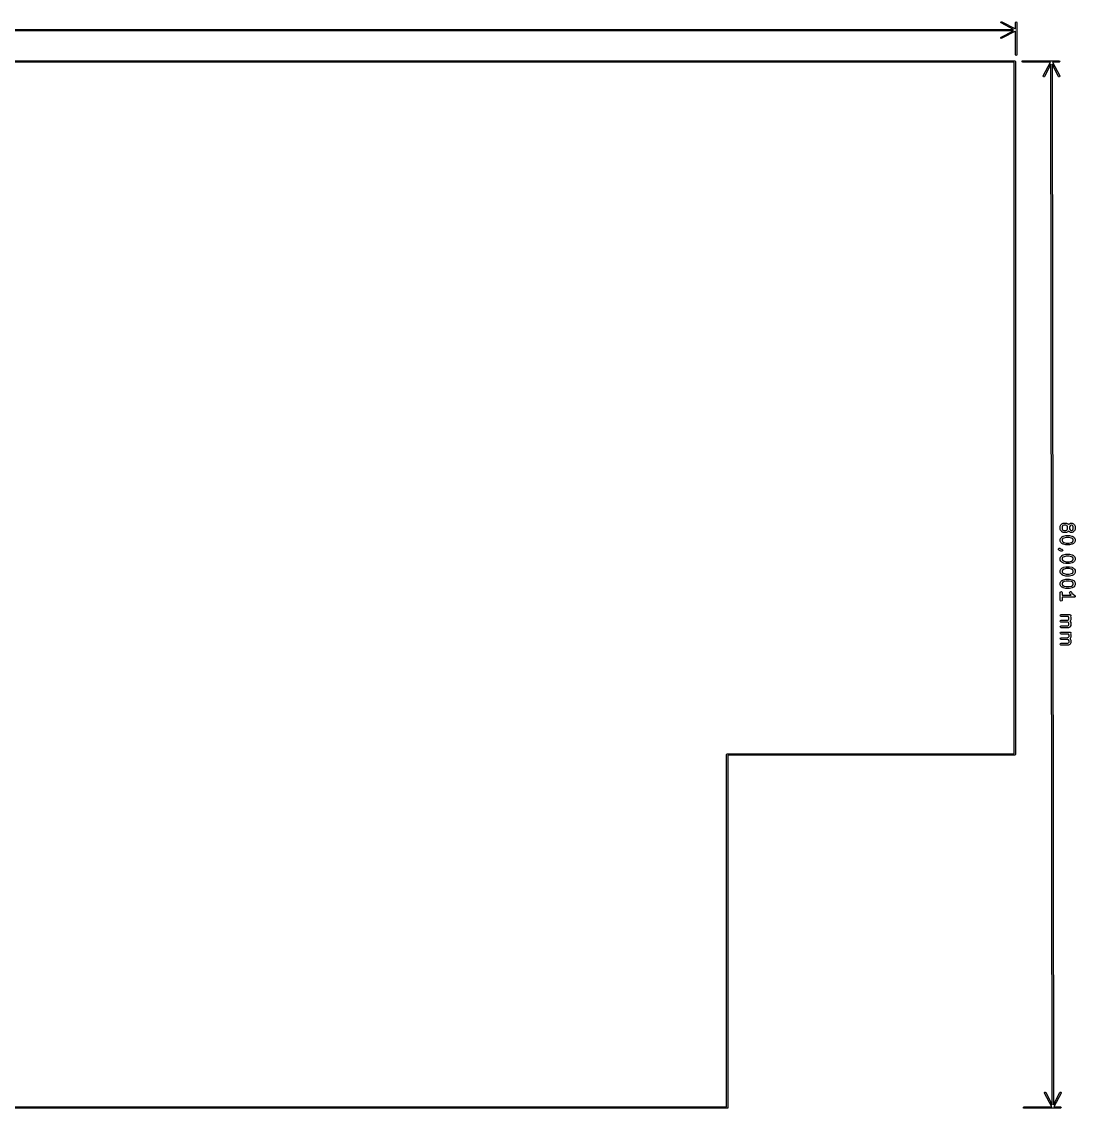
# Model space of a CAD drawing. Extents: x 58 to 257, y -140 to -56.
# Drawn here: x 176 to 256.6, y -140 to -57 of the extents above; entities that cross this region are included whole.
import ezdxf

# ---------------------------------------------------------------- set-up
doc = ezdxf.new("R2010")
doc.units = 0
doc.layers.add('BLACK', color=7, linetype='CONTINUOUS')

msp = doc.modelspace()

# ---------------------------------------------------------------- linework, layer by layer
at = {"layer": 'BLACK', "linetype": 'CONTINUOUS'}
for p, q in [((250.925811, -57.028614), (250.929145, -56.990492)), ((250.950409, -57.05793), (250.925811, -57.028614)), ((250.929145, -56.990492), (250.958461, -56.965894)), ((251.895667, -57.55), (250.950409, -57.05793)), ((250.958461, -56.965894), (250.996583, -56.969228)), ((250.996583, -56.969228), (252.05, -57.517602)), ((252.05, -57.01358), (252.064645, -56.978225)), ((252.05, -57.517602), (252.05, -57.01358)), ((252.064645, -56.978225), (252.1, -56.96358)), ((252.1, -56.96358), (252.135355, -56.978225)), ((252.135355, -56.978225), (252.15, -57.01358)), ((252.15, -57.01358), (252.15, -59.5)), ((58.304334, -57.55), (251.895667, -57.55)), ((251.895667, -57.65), (58.304334, -57.65)), ((250.925811, -58.171386), (250.950409, -58.14207)), ((250.950409, -58.14207), (251.895667, -57.65)), ((252.05, -57.682397), (250.996583, -58.230772)), ((252.05, -59.5), (252.05, -57.682397)), ((250.929145, -58.209508), (250.925811, -58.171386)), ((250.958461, -58.234106), (250.929145, -58.209508)), ((250.996583, -58.230772), (250.958461, -58.234106)), ((252.064645, -59.535355), (252.05, -59.5)), ((252.1, -59.55), (252.064645, -59.535355)), ((252.135355, -59.535355), (252.1, -59.55)), ((252.15, -59.5), (252.135355, -59.535355)), ((58, -59.95), (252, -59.95)), ((251.95, -60.05), (58.05, -60.05)), ((251.95, -112.95), (251.95, -60.05)), ((252, -59.95), (252.035355, -59.964645)), ((252.035355, -59.964645), (252.05, -60)), ((252.05, -60), (252.05, -113)), ((252.55, -59.999437), (252.564601, -59.964064)), ((252.564689, -60.034774), (252.55, -59.999437)), ((252.564601, -59.964064), (252.599938, -59.949375)), ((252.600062, -60.049375), (252.564689, -60.034774)), ((252.599938, -59.949375), (254.799935, -59.946625)), ((254.717663, -60.046728), (252.600062, -60.049375)), ((254.170607, -61.100829), (254.717663, -60.046728)), ((254.750253, -60.201019), (254.259365, -61.146893)), ((254.849742, -139.792353), (254.750253, -60.201019)), ((254.799935, -59.946625), (254.799936, -59.946625)), ((254.799936, -59.946625), (255.386355, -59.945892)), ((255.343504, -61.145538), (254.850253, -60.200896)), ((254.850253, -60.200896), (254.949742, -139.79223)), ((255.38648, -60.045892), (254.882458, -60.046522)), ((254.882458, -60.046522), (255.432148, -61.099252)), ((255.386355, -59.945892), (255.421729, -59.960493)), ((255.421817, -60.031203), (255.38648, -60.045892)), ((255.421729, -59.960493), (255.436418, -59.99583)), ((255.436418, -59.99583), (255.421817, -60.031203)), ((254.167319, -61.138956), (254.170607, -61.100829)), ((254.191954, -61.16824), (254.167319, -61.138956)), ((254.230081, -61.171528), (254.191954, -61.16824)), ((254.259365, -61.146893), (254.230081, -61.171528)), ((255.37285, -61.170099), (255.343504, -61.145538)), ((255.410969, -61.166717), (255.37285, -61.170099)), ((255.43553, -61.137371), (255.410969, -61.166717)), ((255.432148, -61.099252), (255.43553, -61.137371)), ((255.464642, -95.567283), (255.469133, -95.541625)), ((255.469133, -95.541625), (255.472011, -95.538186)), ((255.472011, -95.538186), (255.472518, -95.533732)), ((255.472518, -95.533732), (255.520018, -95.438434)), ((255.520018, -95.438434), (255.533354, -95.420405)), ((255.533354, -95.420405), (255.534043, -95.418924)), ((255.534043, -95.418924), (255.581603, -95.371246)), ((255.581603, -95.371246), (255.599954, -95.358362)), ((255.599954, -95.358362), (255.601077, -95.357173)), ((255.601077, -95.357173), (255.696255, -95.309435)), ((255.648836, -95.516241), (255.614664, -95.5848)), ((255.679205, -95.485796), (255.648836, -95.516241)), ((255.747678, -95.451452), (255.679205, -95.485796)), ((255.696255, -95.309435), (255.721212, -95.301977)), ((255.721212, -95.301977), (255.725575, -95.303013)), ((255.725575, -95.303013), (255.729786, -95.301475)), ((255.729786, -95.301475), (255.920262, -95.301237)), ((255.902744, -95.451259), (255.747678, -95.451452)), ((255.971304, -95.485431), (255.902744, -95.451259)), ((255.920262, -95.301237), (255.94592, -95.305728)), ((255.94592, -95.305728), (255.949358, -95.308606)), ((255.949358, -95.308606), (255.953813, -95.309113)), ((255.953813, -95.309113), (256.049111, -95.356613)), ((256.001748, -95.515799), (255.971304, -95.485431)), ((256.036092, -95.584273), (256.001748, -95.515799)), ((256.049111, -95.356613), (256.067139, -95.369949)), ((256.067139, -95.369949), (256.068621, -95.370638)), ((256.068621, -95.370638), (256.110878, -95.412789)), ((256.110878, -95.412789), (256.153031, -95.370532)), ((256.153031, -95.370532), (256.171379, -95.35765)), ((256.171379, -95.35765), (256.172504, -95.356459)), ((256.172504, -95.356459), (256.267682, -95.30872)), ((256.220264, -95.515527), (256.186092, -95.584086)), ((256.250633, -95.485083), (256.220264, -95.515527)), ((256.319106, -95.450738), (256.250633, -95.485083)), ((256.267682, -95.30872), (256.292639, -95.301263)), ((256.292639, -95.301263), (256.297001, -95.302299)), ((256.297001, -95.302299), (256.301215, -95.30076)), ((256.301215, -95.30076), (256.348834, -95.300701)), ((256.331315, -95.450722), (256.319106, -95.450738)), ((256.399875, -95.484895), (256.331315, -95.450722)), ((256.348834, -95.300701), (256.374492, -95.305192)), ((256.374492, -95.305192), (256.37793, -95.30807)), ((256.37793, -95.30807), (256.382384, -95.308577)), ((256.382384, -95.308577), (256.477682, -95.356077)), ((256.430319, -95.515263), (256.399875, -95.484895)), ((256.464663, -95.583737), (256.430319, -95.515263)), ((256.477682, -95.356077), (256.49571, -95.369413)), ((256.49571, -95.369413), (256.497192, -95.370102)), ((256.497192, -95.370102), (256.54487, -95.417661)), ((256.54487, -95.417661), (256.557753, -95.436012)), ((256.557753, -95.436012), (256.558943, -95.437135)), ((256.558943, -95.437135), (256.606681, -95.532314)), ((256.606681, -95.532314), (256.614139, -95.557272)), ((255.46488, -95.757759), (255.464642, -95.567283)), ((255.466418, -95.761969), (255.46488, -95.757759)), ((255.465382, -95.766333), (255.466418, -95.761969)), ((255.47284, -95.79129), (255.465382, -95.766333)), ((255.520578, -95.886468), (255.47284, -95.79129)), ((255.521767, -95.887591), (255.520578, -95.886468)), ((255.534651, -95.905942), (255.521767, -95.887591)), ((255.58233, -95.953502), (255.534651, -95.905942)), ((255.535293, -96.418924), (255.582853, -96.371245)), ((255.583811, -95.95419), (255.58233, -95.953502)), ((255.582853, -96.371245), (255.601204, -96.358361)), ((255.60184, -95.967527), (255.583811, -95.95419)), ((255.601204, -96.358361), (255.602327, -96.357172)), ((255.697137, -96.015027), (255.60184, -95.967527)), ((255.602327, -96.357172), (255.697505, -96.309434)), ((255.614664, -95.5848), (255.614857, -95.739866)), ((255.614857, -95.739866), (255.649201, -95.808338)), ((255.649201, -95.808338), (255.679647, -95.838708)), ((255.679647, -95.838708), (255.748205, -95.87288)), ((255.701591, -96.015533), (255.697137, -96.015027)), ((255.697505, -96.309434), (255.709908, -96.305727)), ((255.70503, -96.018412), (255.701591, -96.015533)), ((255.730688, -96.022903), (255.70503, -96.018412)), ((255.709908, -96.305727), (255.712849, -96.303736)), ((255.712849, -96.303736), (255.903266, -96.255879)), ((255.921164, -96.022665), (255.730688, -96.022903)), ((255.748205, -95.87288), (255.903271, -95.872687)), ((255.903266, -96.255879), (255.918197, -96.254806)), ((255.903271, -95.872687), (255.971744, -95.838343)), ((255.918197, -96.254806), (255.921453, -96.253617)), ((255.925374, -96.021126), (255.921164, -96.022665)), ((255.921453, -96.253617), (256.159548, -96.253319)), ((255.929737, -96.022163), (255.925374, -96.021126)), ((255.954695, -96.014705), (255.929737, -96.022163)), ((256.049874, -95.966967), (255.954695, -96.014705)), ((255.971744, -95.838343), (256.002113, -95.807898)), ((256.002113, -95.807898), (256.036285, -95.739339)), ((256.036285, -95.739339), (256.036092, -95.584273)), ((256.050997, -95.965777), (256.049874, -95.966967)), ((256.069349, -95.952893), (256.050997, -95.965777)), ((256.111499, -95.910635), (256.069349, -95.952893)), ((256.153758, -95.952788), (256.111499, -95.910635)), ((256.155239, -95.953476), (256.153758, -95.952788)), ((256.173268, -95.966813), (256.155239, -95.953476)), ((256.159548, -96.253319), (256.174295, -96.2559)), ((256.268565, -96.014313), (256.173268, -95.966813)), ((256.174295, -96.2559), (256.177741, -96.255536)), ((256.177741, -96.255536), (256.368276, -96.302917)), ((256.186092, -95.584086), (256.186285, -95.739152)), ((256.186285, -95.739152), (256.220629, -95.807624)), ((256.220629, -95.807624), (256.251075, -95.837994)), ((256.251075, -95.837994), (256.319632, -95.872166)), ((256.27302, -96.01482), (256.268565, -96.014313)), ((256.276459, -96.017698), (256.27302, -96.01482)), ((256.302117, -96.022189), (256.276459, -96.017698)), ((256.349735, -96.022129), (256.302117, -96.022189)), ((256.319632, -95.872166), (256.331842, -95.872151)), ((256.331842, -95.872151), (256.400315, -95.837807)), ((256.353945, -96.02059), (256.349735, -96.022129)), ((256.358308, -96.021627), (256.353945, -96.02059)), ((256.383266, -96.014169), (256.358308, -96.021627)), ((256.368276, -96.302917), (256.380105, -96.308174)), ((256.380105, -96.308174), (256.383634, -96.308576)), ((256.478445, -95.966431), (256.383266, -96.014169)), ((256.383634, -96.308576), (256.478932, -96.356076)), ((256.400315, -95.837807), (256.430684, -95.807362)), ((256.430684, -95.807362), (256.464856, -95.738803)), ((256.464856, -95.738803), (256.464663, -95.583737)), ((256.479568, -95.965241), (256.478445, -95.966431)), ((256.478932, -96.356076), (256.49696, -96.369412)), ((256.49792, -95.952357), (256.479568, -95.965241)), ((256.49696, -96.369412), (256.498442, -96.370101)), ((256.545478, -95.904678), (256.49792, -95.952357)), ((256.498442, -96.370101), (256.54612, -96.417661)), ((256.546165, -95.903198), (256.545478, -95.904678)), ((256.559503, -95.885169), (256.546165, -95.903198)), ((256.607003, -95.789872), (256.559503, -95.885169)), ((256.607509, -95.785417), (256.607003, -95.789872)), ((256.610388, -95.781979), (256.607509, -95.785417)), ((256.614879, -95.756321), (256.610388, -95.781979)), ((256.614139, -95.557272), (256.613102, -95.561634)), ((256.613102, -95.561634), (256.614641, -95.565845)), ((256.614641, -95.565845), (256.614879, -95.756321)), ((255.355833, -97.220269), (255.405371, -97.20693)), ((255.405371, -97.20693), (255.451895, -97.228553)), ((255.465892, -96.567282), (255.470383, -96.541624)), ((255.466011, -96.66252), (255.465892, -96.567282)), ((255.467549, -96.66673), (255.466011, -96.66252)), ((255.466513, -96.671093), (255.467549, -96.66673)), ((255.473971, -96.696051), (255.466513, -96.671093)), ((255.470383, -96.541624), (255.473261, -96.538185)), ((255.473261, -96.538185), (255.473768, -96.533731)), ((255.473768, -96.533731), (255.521268, -96.438434)), ((255.521709, -96.79123), (255.473971, -96.696051)), ((255.521268, -96.438434), (255.534602, -96.420408)), ((255.522898, -96.792353), (255.521709, -96.79123)), ((255.535783, -96.810705), (255.522898, -96.792353)), ((255.534602, -96.420408), (255.535293, -96.418924)), ((255.583462, -96.858263), (255.535783, -96.810705)), ((255.584941, -96.85895), (255.583462, -96.858263)), ((255.602971, -96.872288), (255.584941, -96.85895)), ((255.698268, -96.919788), (255.602971, -96.872288)), ((255.650086, -96.516241), (255.615914, -96.584799)), ((255.615914, -96.584799), (255.615988, -96.644627)), ((255.615988, -96.644627), (255.650332, -96.7131)), ((255.680456, -96.485795), (255.650086, -96.516241)), ((255.650332, -96.7131), (255.680777, -96.743469)), ((255.757395, -96.447205), (255.680456, -96.485795)), ((255.680777, -96.743469), (255.757815, -96.781868)), ((255.701796, -96.920189), (255.698268, -96.919788)), ((255.713626, -96.925447), (255.701796, -96.920189)), ((255.904162, -96.972828), (255.713626, -96.925447)), ((255.930873, -96.403605), (255.757395, -96.447205)), ((255.757815, -96.781868), (255.931398, -96.825033)), ((255.907607, -96.972463), (255.904162, -96.972828)), ((255.922355, -96.975045), (255.907607, -96.972463)), ((256.16045, -96.974747), (255.922355, -96.975045)), ((256.150504, -96.40333), (255.930873, -96.403605)), ((255.931398, -96.825033), (256.151029, -96.824758)), ((256.324086, -96.446495), (256.150504, -96.40333)), ((256.151029, -96.824758), (256.324506, -96.781158)), ((256.163705, -96.973557), (256.16045, -96.974747)), ((256.178637, -96.972485), (256.163705, -96.973557)), ((256.369053, -96.924628), (256.178637, -96.972485)), ((256.401124, -96.484894), (256.324086, -96.446495)), ((256.324506, -96.781158), (256.401447, -96.742568)), ((256.371993, -96.922636), (256.369053, -96.924628)), ((256.384397, -96.91893), (256.371993, -96.922636)), ((256.479576, -96.871192), (256.384397, -96.91893)), ((256.431569, -96.515263), (256.401124, -96.484894)), ((256.401447, -96.742568), (256.431815, -96.712124)), ((256.465913, -96.583736), (256.431569, -96.515263)), ((256.431815, -96.712124), (256.465987, -96.643564)), ((256.465987, -96.643564), (256.465913, -96.583736)), ((256.480698, -96.870002), (256.479576, -96.871192)), ((256.49905, -96.857119), (256.480698, -96.870002)), ((256.546609, -96.809441), (256.49905, -96.857119)), ((256.54612, -96.417661), (256.559003, -96.436012)), ((256.547297, -96.807959), (256.546609, -96.809441)), ((256.560634, -96.789931), (256.547297, -96.807959)), ((256.559003, -96.436012), (256.560193, -96.437135)), ((256.560193, -96.437135), (256.607931, -96.532313)), ((256.608134, -96.694633), (256.560634, -96.789931)), ((256.607931, -96.532313), (256.615389, -96.55727)), ((256.60864, -96.690178), (256.608134, -96.694633)), ((256.611519, -96.68674), (256.60864, -96.690178)), ((256.61601, -96.661082), (256.611519, -96.68674)), ((256.615389, -96.55727), (256.614352, -96.561633)), ((256.614352, -96.561633), (256.615891, -96.565844)), ((256.615891, -96.565844), (256.61601, -96.661082)), ((255.326459, -97.262331), (255.355833, -97.220269)), ((255.330994, -97.313433), (255.326459, -97.262331)), ((255.345961, -97.334751), (255.330994, -97.313433)), ((255.393639, -97.38231), (255.345961, -97.334751)), ((255.39512, -97.382998), (255.393639, -97.38231)), ((255.413149, -97.396335), (255.39512, -97.382998)), ((255.508447, -97.443835), (255.413149, -97.396335)), ((255.451895, -97.228553), (255.490955, -97.267516)), ((255.467678, -97.995852), (255.472169, -97.970194)), ((255.467797, -98.09109), (255.467678, -97.995852)), ((255.472169, -97.970194), (255.475047, -97.966755)), ((255.475047, -97.966755), (255.475554, -97.962301)), ((255.475554, -97.962301), (255.523054, -97.867003)), ((255.490955, -97.267516), (255.559515, -97.301689)), ((255.5129, -97.444341), (255.508447, -97.443835)), ((255.516339, -97.44722), (255.5129, -97.444341)), ((255.541997, -97.451711), (255.516339, -97.44722)), ((255.523054, -97.867003), (255.53639, -97.848974)), ((255.53639, -97.848974), (255.537079, -97.847493)), ((255.537079, -97.847493), (255.584638, -97.799815)), ((255.589616, -97.451652), (255.541997, -97.451711)), ((255.559515, -97.301689), (255.58943, -97.301652)), ((255.584638, -97.799815), (255.602989, -97.786931)), ((255.58943, -97.301652), (255.615088, -97.306143)), ((255.637803, -97.434045), (255.589616, -97.451652)), ((255.602989, -97.786931), (255.604112, -97.785742)), ((255.604112, -97.785742), (255.699291, -97.738004)), ((255.615088, -97.306143), (255.654428, -97.339072)), ((255.651872, -97.944809), (255.6177, -98.013369)), ((255.6177, -98.013369), (255.617774, -98.073197)), ((255.6634, -97.389584), (255.637803, -97.434045)), ((255.68224, -97.914365), (255.651872, -97.944809)), ((255.654428, -97.339072), (255.6634, -97.389584)), ((255.759181, -97.875775), (255.68224, -97.914365)), ((255.699291, -97.738004), (255.711694, -97.734297)), ((255.711694, -97.734297), (255.714635, -97.732306)), ((255.714635, -97.732306), (255.905051, -97.684449)), ((255.932658, -97.832175), (255.759181, -97.875775)), ((255.905051, -97.684449), (255.919982, -97.683376)), ((255.919982, -97.683376), (255.923238, -97.682187)), ((255.923238, -97.682187), (256.161333, -97.681889)), ((256.152289, -97.8319), (255.932658, -97.832175)), ((256.325872, -97.875065), (256.152289, -97.8319)), ((256.161333, -97.681889), (256.17608, -97.68447)), ((256.17608, -97.68447), (256.179526, -97.684106)), ((256.179526, -97.684106), (256.370062, -97.731487)), ((256.402909, -97.913464), (256.325872, -97.875065)), ((256.370062, -97.731487), (256.381891, -97.736744)), ((256.381891, -97.736744), (256.38542, -97.737146)), ((256.38542, -97.737146), (256.480717, -97.784646)), ((256.433355, -97.943834), (256.402909, -97.913464)), ((256.467699, -98.012306), (256.433355, -97.943834)), ((256.467773, -98.072134), (256.467699, -98.012306)), ((256.480717, -97.784646), (256.498742, -97.79798)), ((256.498742, -97.79798), (256.500227, -97.798671)), ((256.500227, -97.798671), (256.547906, -97.846231)), ((256.547906, -97.846231), (256.560789, -97.864582)), ((256.560789, -97.864582), (256.561979, -97.865705)), ((256.561979, -97.865705), (256.609717, -97.960883)), ((256.609717, -97.960883), (256.617175, -97.98584)), ((256.617175, -97.98584), (256.616138, -97.990203)), ((256.616138, -97.990203), (256.617677, -97.994414)), ((256.617677, -97.994414), (256.617796, -98.089652)), ((255.469335, -98.0953), (255.467797, -98.09109)), ((255.468299, -98.099663), (255.469335, -98.0953)), ((255.475757, -98.124621), (255.468299, -98.099663)), ((255.523495, -98.2198), (255.475757, -98.124621)), ((255.476744, -98.914681), (255.524244, -98.819384)), ((255.524684, -98.220922), (255.523495, -98.2198)), ((255.524244, -98.819384), (255.537578, -98.801358)), ((255.537568, -98.239274), (255.524684, -98.220922)), ((255.585246, -98.286833), (255.537568, -98.239274)), ((255.537578, -98.801358), (255.538269, -98.799874)), ((255.538269, -98.799874), (255.585829, -98.752195)), ((255.586727, -98.287521), (255.585246, -98.286833)), ((255.585829, -98.752195), (255.60418, -98.739311)), ((255.604756, -98.300858), (255.586727, -98.287521)), ((255.60418, -98.739311), (255.605303, -98.738122)), ((255.700054, -98.348358), (255.604756, -98.300858)), ((255.605303, -98.738122), (255.700481, -98.690384)), ((255.617774, -98.073197), (255.652118, -98.141671)), ((255.652118, -98.141671), (255.682562, -98.172039)), ((255.683432, -98.866745), (255.653062, -98.897191)), ((255.682562, -98.172039), (255.759601, -98.210438)), ((255.760371, -98.828155), (255.683432, -98.866745)), ((255.703582, -98.348759), (255.700054, -98.348358)), ((255.700481, -98.690384), (255.712884, -98.686677)), ((255.715412, -98.354017), (255.703582, -98.348759)), ((255.712884, -98.686677), (255.715825, -98.684686)), ((255.905948, -98.401398), (255.715412, -98.354017)), ((255.715825, -98.684686), (255.906242, -98.636829)), ((255.759601, -98.210438), (255.933184, -98.253603)), ((255.933849, -98.784555), (255.760371, -98.828155)), ((255.909393, -98.401033), (255.905948, -98.401398)), ((255.906242, -98.636829), (255.921173, -98.635756)), ((255.924141, -98.403615), (255.909393, -98.401033)), ((255.921173, -98.635756), (255.924429, -98.634567)), ((256.162236, -98.403317), (255.924141, -98.403615)), ((255.924429, -98.634567), (256.162524, -98.634269)), ((255.933184, -98.253603), (256.152815, -98.253328)), ((256.15348, -98.78428), (255.933849, -98.784555)), ((256.152815, -98.253328), (256.326292, -98.209728)), ((256.327062, -98.827445), (256.15348, -98.78428)), ((256.165491, -98.402127), (256.162236, -98.403317)), ((256.162524, -98.634269), (256.177271, -98.63685)), ((256.180423, -98.401055), (256.165491, -98.402127)), ((256.177271, -98.63685), (256.180717, -98.636486)), ((256.370839, -98.353198), (256.180423, -98.401055)), ((256.180717, -98.636486), (256.371252, -98.683867)), ((256.326292, -98.209728), (256.403233, -98.171138)), ((256.4041, -98.865844), (256.327062, -98.827445)), ((256.373779, -98.351206), (256.370839, -98.353198)), ((256.371252, -98.683867), (256.383081, -98.689124)), ((256.386183, -98.3475), (256.373779, -98.351206)), ((256.383081, -98.689124), (256.38661, -98.689526)), ((256.481362, -98.299762), (256.386183, -98.3475)), ((256.38661, -98.689526), (256.481908, -98.737026)), ((256.403233, -98.171138), (256.433601, -98.140694)), ((256.434544, -98.896213), (256.4041, -98.865844)), ((256.433601, -98.140694), (256.467773, -98.072134)), ((256.482484, -98.298572), (256.481362, -98.299762)), ((256.481908, -98.737026), (256.499936, -98.750362)), ((256.500836, -98.285689), (256.482484, -98.298572)), ((256.499936, -98.750362), (256.501418, -98.751051)), ((256.548395, -98.238011), (256.500836, -98.285689)), ((256.501418, -98.751051), (256.549096, -98.798611)), ((256.549083, -98.236529), (256.548395, -98.238011)), ((256.56242, -98.218501), (256.549083, -98.236529)), ((256.549096, -98.798611), (256.561977, -98.816959)), ((256.561977, -98.816959), (256.563169, -98.818084)), ((256.60992, -98.123203), (256.56242, -98.218501)), ((256.563169, -98.818084), (256.610908, -98.913262)), ((256.610426, -98.118748), (256.60992, -98.123203)), ((256.613305, -98.11531), (256.610426, -98.118748)), ((256.617796, -98.089652), (256.613305, -98.11531)), ((255.468868, -98.948232), (255.473359, -98.922574)), ((255.468987, -99.04347), (255.468868, -98.948232)), ((255.470525, -99.04768), (255.468987, -99.04347)), ((255.469489, -99.052043), (255.470525, -99.04768)), ((255.476947, -99.077001), (255.469489, -99.052043)), ((255.473359, -98.922574), (255.476237, -98.919135)), ((255.476237, -98.919135), (255.476744, -98.914681)), ((255.524685, -99.17218), (255.476947, -99.077001)), ((255.525874, -99.173303), (255.524685, -99.17218)), ((255.538759, -99.191655), (255.525874, -99.173303)), ((255.586438, -99.239213), (255.538759, -99.191655)), ((255.587917, -99.2399), (255.586438, -99.239213)), ((255.587018, -99.704576), (255.605369, -99.691691)), ((255.605947, -99.253238), (255.587917, -99.2399)), ((255.605369, -99.691691), (255.606493, -99.690502)), ((255.701244, -99.300738), (255.605947, -99.253238)), ((255.606493, -99.690502), (255.701672, -99.642764)), ((255.653062, -98.897191), (255.61889, -98.965749)), ((255.61889, -98.965749), (255.618964, -99.025577)), ((255.618964, -99.025577), (255.653308, -99.09405)), ((255.653308, -99.09405), (255.683753, -99.124419)), ((255.683753, -99.124419), (255.760791, -99.162818)), ((255.704772, -99.301139), (255.701244, -99.300738)), ((255.701672, -99.642764), (255.714075, -99.639057)), ((255.716602, -99.306397), (255.704772, -99.301139)), ((255.714075, -99.639057), (255.717016, -99.637066)), ((255.907138, -99.353778), (255.716602, -99.306397)), ((255.717016, -99.637066), (255.907432, -99.589209)), ((255.760791, -99.162818), (255.934374, -99.205983)), ((255.910583, -99.353413), (255.907138, -99.353778)), ((255.907432, -99.589209), (255.922363, -99.588136)), ((255.925331, -99.355995), (255.910583, -99.353413)), ((255.922363, -99.588136), (255.925619, -99.586947)), ((256.163425, -99.355698), (255.925331, -99.355995)), ((255.925619, -99.586947), (256.163714, -99.58665)), ((255.934374, -99.205983), (256.154005, -99.205709)), ((256.154005, -99.205709), (256.327483, -99.162108)), ((256.16668, -99.354508), (256.163425, -99.355698)), ((256.163714, -99.58665), (256.178461, -99.589231)), ((256.181613, -99.353436), (256.16668, -99.354508)), ((256.178461, -99.589231), (256.181907, -99.588867)), ((256.37203, -99.305578), (256.181613, -99.353436)), ((256.181907, -99.588867), (256.372443, -99.636248)), ((256.327483, -99.162108), (256.404423, -99.123518)), ((256.37497, -99.303586), (256.37203, -99.305578)), ((256.372443, -99.636248), (256.384272, -99.641505)), ((256.387374, -99.29988), (256.37497, -99.303586)), ((256.384272, -99.641505), (256.387801, -99.641907)), ((256.482552, -99.252142), (256.387374, -99.29988)), ((256.387801, -99.641907), (256.483098, -99.689407)), ((256.404423, -99.123518), (256.434792, -99.093073)), ((256.46889, -98.964687), (256.434544, -98.896213)), ((256.434792, -99.093073), (256.468964, -99.024514)), ((256.468964, -99.024514), (256.46889, -98.964687)), ((256.483676, -99.250951), (256.482552, -99.252142)), ((256.483098, -99.689407), (256.501121, -99.70274)), ((256.502026, -99.238069), (256.483676, -99.250951)), ((256.501121, -99.70274), (256.502607, -99.703431)), ((256.549585, -99.190392), (256.502026, -99.238069)), ((256.502607, -99.703431), (256.550286, -99.75099)), ((256.550273, -99.188911), (256.549585, -99.190392)), ((256.563611, -99.170881), (256.550273, -99.188911)), ((256.611111, -99.075583), (256.563611, -99.170881)), ((256.610908, -98.913262), (256.618365, -98.938219)), ((256.611617, -99.071128), (256.611111, -99.075583)), ((256.614496, -99.06769), (256.611617, -99.071128)), ((256.618987, -99.042032), (256.614496, -99.06769)), ((256.618365, -98.938219), (256.617328, -98.942581)), ((256.617328, -98.942581), (256.618868, -98.946794)), ((256.618868, -98.946794), (256.618987, -99.042032)), ((255.470059, -99.900613), (255.47455, -99.874955)), ((255.470178, -99.995851), (255.470059, -99.900613)), ((255.471716, -100.000061), (255.470178, -99.995851)), ((255.47068, -100.004425), (255.471716, -100.000061)), ((255.478138, -100.029382), (255.47068, -100.004425)), ((255.47455, -99.874955), (255.477428, -99.871516)), ((255.477428, -99.871516), (255.477935, -99.867062)), ((255.477935, -99.867062), (255.525435, -99.771764)), ((255.525876, -100.12456), (255.478138, -100.029382)), ((255.525435, -99.771764), (255.53877, -99.753737)), ((255.527066, -100.125684), (255.525876, -100.12456)), ((255.539949, -100.144034), (255.527066, -100.125684)), ((255.53877, -99.753737), (255.539459, -99.752255)), ((255.539459, -99.752255), (255.587018, -99.704576)), ((255.587626, -100.191593), (255.539949, -100.144034)), ((255.589109, -100.192282), (255.587626, -100.191593)), ((255.607138, -100.205619), (255.589109, -100.192282)), ((255.702435, -100.253118), (255.607138, -100.205619)), ((255.654253, -99.84957), (255.620081, -99.91813)), ((255.620081, -99.91813), (255.620155, -99.977958)), ((255.620155, -99.977958), (255.654499, -100.046431)), ((255.68462, -99.819126), (255.654253, -99.84957)), ((255.654499, -100.046431), (255.684945, -100.076801)), ((255.761562, -99.780535), (255.68462, -99.819126)), ((255.684945, -100.076801), (255.76198, -100.115197)), ((255.705963, -100.253519), (255.702435, -100.253118)), ((255.717793, -100.258777), (255.705963, -100.253519)), ((255.908329, -100.306158), (255.717793, -100.258777)), ((255.935039, -99.736935), (255.761562, -99.780535)), ((255.76198, -100.115197), (255.935565, -100.158363)), ((255.911774, -100.305793), (255.908329, -100.306158)), ((255.926522, -100.308375), (255.911774, -100.305793)), ((256.164616, -100.308078), (255.926522, -100.308375)), ((256.15467, -99.736661), (255.935039, -99.736935)), ((255.935565, -100.158363), (256.155196, -100.158089)), ((256.328253, -99.779826), (256.15467, -99.736661)), ((256.155196, -100.158089), (256.328673, -100.114489)), ((256.167871, -100.306888), (256.164616, -100.308078)), ((256.182804, -100.305816), (256.167871, -100.306888)), ((256.37322, -100.257959), (256.182804, -100.305816)), ((256.405291, -99.818225), (256.328253, -99.779826)), ((256.328673, -100.114489), (256.405613, -100.075899)), ((256.37616, -100.255967), (256.37322, -100.257959)), ((256.388564, -100.252261), (256.37616, -100.255967)), ((256.483743, -100.204523), (256.388564, -100.252261)), ((256.435735, -99.848592), (256.405291, -99.818225)), ((256.405613, -100.075899), (256.435982, -100.045454)), ((256.47008, -99.917067), (256.435735, -99.848592)), ((256.435982, -100.045454), (256.470154, -99.976895)), ((256.470154, -99.976895), (256.47008, -99.917067)), ((256.484866, -100.203333), (256.483743, -100.204523)), ((256.503218, -100.190449), (256.484866, -100.203333)), ((256.550776, -100.14277), (256.503218, -100.190449)), ((256.550286, -99.75099), (256.56317, -99.769341)), ((256.551463, -100.14129), (256.550776, -100.14277)), ((256.564801, -100.123261), (256.551463, -100.14129)), ((256.56317, -99.769341), (256.56436, -99.770465)), ((256.56436, -99.770465), (256.612098, -99.865644)), ((256.612301, -100.027964), (256.564801, -100.123261)), ((256.612098, -99.865644), (256.619556, -99.890602)), ((256.612807, -100.023509), (256.612301, -100.027964)), ((256.615686, -100.020071), (256.612807, -100.023509)), ((256.620177, -99.994413), (256.615686, -100.020071)), ((256.619556, -99.890602), (256.618519, -99.894964)), ((256.618519, -99.894964), (256.620058, -99.899175)), ((256.620058, -99.899175), (256.620177, -99.994413)), ((255.470952, -100.614898), (255.475443, -100.58924)), ((255.471666, -101.186325), (255.470952, -100.614898)), ((255.489273, -101.234512), (255.471666, -101.186325)), ((255.475443, -100.58924), (255.508371, -100.549899)), ((255.533734, -101.260109), (255.489273, -101.234512)), ((255.508371, -100.549899), (255.558884, -100.540927)), ((255.584247, -101.251137), (255.533734, -101.260109)), ((255.558884, -100.540927), (255.603345, -100.566523)), ((255.617175, -101.211795), (255.584247, -101.251137)), ((255.603345, -100.566523), (255.620952, -100.61471)), ((255.621666, -101.186138), (255.617175, -101.211795)), ((255.620952, -100.61471), (255.621215, -100.825424)), ((255.621215, -100.825424), (256.317529, -100.824553)), ((256.546402, -100.974268), (255.621402, -100.975424)), ((255.621402, -100.975424), (255.621666, -101.186138)), ((256.185739, -100.622579), (256.197597, -100.572665)), ((256.193197, -100.647536), (256.185739, -100.622579)), ((256.240935, -100.742714), (256.193197, -100.647536)), ((256.197597, -100.572665), (256.238764, -100.54205)), ((256.238764, -100.54205), (256.289979, -100.545061)), ((256.242124, -100.743837), (256.240935, -100.742714)), ((256.255008, -100.762188), (256.242124, -100.743837)), ((256.317529, -100.824553), (256.255008, -100.762188)), ((256.289979, -100.545061), (256.327277, -100.580286)), ((256.327277, -100.580286), (256.369558, -100.664584)), ((256.369558, -100.664584), (256.451039, -100.745862)), ((256.451039, -100.745862), (256.587833, -100.836812)), ((256.550453, -100.972787), (256.546402, -100.974268)), ((256.554644, -100.973803), (256.550453, -100.972787)), ((256.574144, -100.964131), (256.554644, -100.973803)), ((256.594589, -100.956661), (256.574144, -100.964131)), ((256.587833, -100.836812), (256.60669, -100.854781)), ((256.59674, -100.952924), (256.594589, -100.956661)), ((256.600604, -100.951008), (256.59674, -100.952924)), ((256.609323, -100.931066), (256.600604, -100.951008)), ((256.60669, -100.854781), (256.607906, -100.858919)), ((256.607906, -100.858919), (256.611213, -100.861687)), ((256.620185, -100.9122), (256.609323, -100.931066)), ((256.611213, -100.861687), (256.615019, -100.883119)), ((256.615019, -100.883119), (256.621158, -100.904002)), ((256.621158, -100.904002), (256.61943, -100.907952)), ((256.61943, -100.907952), (256.620185, -100.9122)), ((255.474277, -102.363775), (255.499873, -102.319314)), ((255.483249, -102.414288), (255.474277, -102.363775)), ((255.474813, -102.792346), (255.500409, -102.747885)), ((255.483785, -102.842859), (255.474813, -102.792346)), ((255.52259, -102.447216), (255.483249, -102.414288)), ((255.523126, -102.875787), (255.483785, -102.842859)), ((255.499873, -102.319314), (255.54806, -102.301707)), ((255.500409, -102.747885), (255.548596, -102.730278)), ((255.548248, -102.451707), (255.52259, -102.447216)), ((255.548784, -102.880278), (255.523126, -102.875787)), ((255.54806, -102.301707), (256.214727, -102.300874)), ((256.088609, -102.451031), (255.548248, -102.451707)), ((255.548596, -102.730278), (256.0547, -102.729646)), ((256.054887, -102.879646), (255.548784, -102.880278)), ((256.0547, -102.729646), (256.111705, -102.701054)), ((256.111964, -102.908095), (256.054887, -102.879646)), ((256.105677, -102.468057), (256.088609, -102.451031)), ((256.140021, -102.536529), (256.105677, -102.468057)), ((256.111705, -102.701054), (256.140154, -102.643976)), ((256.140556, -102.9651), (256.111964, -102.908095)), ((256.140154, -102.643976), (256.140021, -102.536529)), ((256.14069, -103.072547), (256.140556, -102.9651)), ((256.214727, -102.300874), (256.240384, -102.305365)), ((256.234801, -102.790343), (256.224082, -102.804832)), ((256.224082, -102.804832), (256.226672, -102.810789)), ((256.226672, -102.810789), (256.234836, -102.818499)), ((256.282301, -102.695045), (256.234801, -102.790343)), ((256.234836, -102.818499), (256.282574, -102.913677)), ((256.240384, -102.305365), (256.279726, -102.338293)), ((256.263101, -102.433267), (256.257132, -102.435447)), ((256.257132, -102.435447), (256.282039, -102.485106)), ((256.288698, -102.388806), (256.263101, -102.433267)), ((256.279726, -102.338293), (256.288698, -102.388806)), ((256.282039, -102.485106), (256.289497, -102.510063)), ((256.282807, -102.69059), (256.282301, -102.695045)), ((256.282574, -102.913677), (256.290032, -102.938634)), ((256.285686, -102.687152), (256.282807, -102.69059)), ((256.290177, -102.661494), (256.285686, -102.687152)), ((256.289497, -102.510063), (256.28846, -102.514426)), ((256.28846, -102.514426), (256.289999, -102.518638)), ((256.290032, -102.938634), (256.288995, -102.942997)), ((256.288995, -102.942997), (256.290534, -102.947208)), ((256.289999, -102.518638), (256.290177, -102.661494)), ((256.290534, -102.947208), (256.290713, -103.090065)), ((255.475348, -103.220918), (255.500944, -103.176457)), ((255.48432, -103.271431), (255.475348, -103.220918)), ((255.475944, -103.697107), (255.50154, -103.652646)), ((255.484916, -103.74762), (255.475944, -103.697107)), ((255.523661, -103.304359), (255.48432, -103.271431)), ((255.524257, -103.780548), (255.484916, -103.74762)), ((255.500944, -103.176457), (255.549131, -103.15885)), ((255.50154, -103.652646), (255.549727, -103.635039)), ((255.549319, -103.30885), (255.523661, -103.304359)), ((255.549915, -103.785039), (255.524257, -103.780548)), ((255.549131, -103.15885), (256.055236, -103.158217)), ((256.073128, -103.308195), (255.549319, -103.30885)), ((255.549727, -103.635039), (256.216394, -103.634206)), ((256.090276, -103.784363), (255.549915, -103.785039)), ((256.055236, -103.158217), (256.112241, -103.129625)), ((256.077339, -103.306656), (256.073128, -103.308195)), ((256.081703, -103.307693), (256.077339, -103.306656)), ((256.10666, -103.300235), (256.081703, -103.307693)), ((256.107343, -103.801388), (256.090276, -103.784363)), ((256.201838, -103.252497), (256.10666, -103.300235)), ((256.141687, -103.869861), (256.107343, -103.801388)), ((256.112241, -103.129625), (256.14069, -103.072547)), ((256.209547, -103.244334), (256.201838, -103.252497)), ((256.219846, -103.239855), (256.209547, -103.244334)), ((256.216394, -103.634206), (256.242051, -103.638697)), ((256.235337, -103.218914), (256.219846, -103.239855)), ((256.282837, -103.123616), (256.235337, -103.218914)), ((256.242051, -103.638697), (256.281393, -103.671625)), ((256.264768, -103.766599), (256.258798, -103.76878)), ((256.258798, -103.76878), (256.283705, -103.818438)), ((256.290365, -103.722138), (256.264768, -103.766599)), ((256.281393, -103.671625), (256.290365, -103.722138)), ((256.283343, -103.119161), (256.282837, -103.123616)), ((256.286222, -103.115723), (256.283343, -103.119161)), ((256.283705, -103.818438), (256.291163, -103.843395)), ((256.290713, -103.090065), (256.286222, -103.115723)), ((256.291163, -103.843395), (256.290126, -103.847758)), ((256.290126, -103.847758), (256.291665, -103.851969)), ((256.291665, -103.851969), (256.291844, -103.994826)), ((255.476479, -104.125678), (255.502075, -104.081217)), ((255.485451, -104.176191), (255.476479, -104.125678)), ((255.477015, -104.55425), (255.502611, -104.509789)), ((255.485987, -104.604763), (255.477015, -104.55425)), ((255.524792, -104.209119), (255.485451, -104.176191)), ((255.525328, -104.637691), (255.485987, -104.604763)), ((255.502075, -104.081217), (255.550262, -104.06361)), ((255.502611, -104.509789), (255.550798, -104.492182)), ((255.55045, -104.21361), (255.524792, -104.209119)), ((255.550986, -104.642182), (255.525328, -104.637691)), ((255.550262, -104.06361), (256.056366, -104.062978)), ((256.056553, -104.212978), (255.55045, -104.21361)), ((255.550798, -104.492182), (256.056902, -104.491549)), ((256.074794, -104.641527), (255.550986, -104.642182)), ((256.056366, -104.062978), (256.113372, -104.034386)), ((256.113631, -104.241427), (256.056553, -104.212978)), ((256.056902, -104.491549), (256.113908, -104.462957)), ((256.079004, -104.639988), (256.074794, -104.641527)), ((256.083368, -104.641025), (256.079004, -104.639988)), ((256.108326, -104.633567), (256.083368, -104.641025)), ((256.203505, -104.585829), (256.108326, -104.633567)), ((256.113372, -104.034386), (256.141821, -103.977308)), ((256.142223, -104.298432), (256.113631, -104.241427)), ((256.113908, -104.462957), (256.142357, -104.405879)), ((256.141821, -103.977308), (256.141687, -103.869861)), ((256.142357, -104.405879), (256.142223, -104.298432)), ((256.211213, -104.577666), (256.203505, -104.585829)), ((256.221513, -104.573187), (256.211213, -104.577666)), ((256.237004, -104.552246), (256.221513, -104.573187)), ((256.236468, -104.123675), (256.225749, -104.138164)), ((256.225749, -104.138164), (256.22834, -104.144122)), ((256.22834, -104.144122), (256.236503, -104.151831)), ((256.283968, -104.028377), (256.236468, -104.123675)), ((256.236503, -104.151831), (256.284241, -104.247009)), ((256.284504, -104.456948), (256.237004, -104.552246)), ((256.284474, -104.023922), (256.283968, -104.028377)), ((256.284241, -104.247009), (256.291699, -104.271966)), ((256.287353, -104.020484), (256.284474, -104.023922)), ((256.28501, -104.452493), (256.284504, -104.456948)), ((256.287889, -104.449055), (256.28501, -104.452493)), ((256.291844, -103.994826), (256.287353, -104.020484)), ((256.29238, -104.423397), (256.287889, -104.449055)), ((256.291699, -104.271966), (256.290662, -104.276329)), ((256.290662, -104.276329), (256.292201, -104.28054)), ((256.292201, -104.28054), (256.29238, -104.423397)), ((229.95, -113), (229.964645, -112.964645)), ((229.964645, -112.964645), (230, -112.95)), ((230, -112.95), (251.95, -112.95)), ((229.95, -139.95), (229.95, -113)), ((252, -113.05), (230.05, -113.05)), ((230.05, -113.05), (230.05, -140)), ((252.035355, -113.035355), (252, -113.05)), ((252.05, -113), (252.035355, -113.035355)), ((254.264466, -138.855879), (254.289027, -138.826533)), ((254.267848, -138.893998), (254.264466, -138.855879)), ((254.817537, -139.946728), (254.267848, -138.893998)), ((254.289027, -138.826533), (254.327146, -138.823151)), ((254.327146, -138.823151), (254.356492, -138.847712)), ((254.356492, -138.847712), (254.849742, -139.792353)), ((254.949742, -139.79223), (255.440631, -138.846357)), ((255.529389, -138.892421), (254.982332, -139.946522)), ((255.440631, -138.846357), (255.469915, -138.821722)), ((255.469915, -138.821722), (255.508042, -138.82501)), ((255.508042, -138.82501), (255.532677, -138.854294)), ((255.532677, -138.854294), (255.529389, -138.892421)), ((230, -140.05), (80, -140.05)), ((80.05, -139.95), (229.95, -139.95)), ((230.035355, -140.035355), (230, -140.05)), ((230.05, -140), (230.035355, -140.035355)), ((252.65, -139.999437), (252.664601, -139.964064)), ((252.664689, -140.034774), (252.65, -139.999437)), ((252.664601, -139.964064), (252.699938, -139.949375)), ((252.700062, -140.049375), (252.664689, -140.034774)), ((252.699938, -139.949375), (254.817537, -139.946728)), ((255.48648, -140.045892), (252.700062, -140.049375)), ((254.982332, -139.946522), (255.486355, -139.945892)), ((255.486355, -139.945892), (255.521729, -139.960493)), ((255.521817, -140.031203), (255.48648, -140.045892)), ((255.521729, -139.960493), (255.536418, -139.99583)), ((255.536418, -139.99583), (255.521817, -140.031203))]:
    msp.add_line(p, q, dxfattribs=at)

doc.saveas('drawing.dxf')
